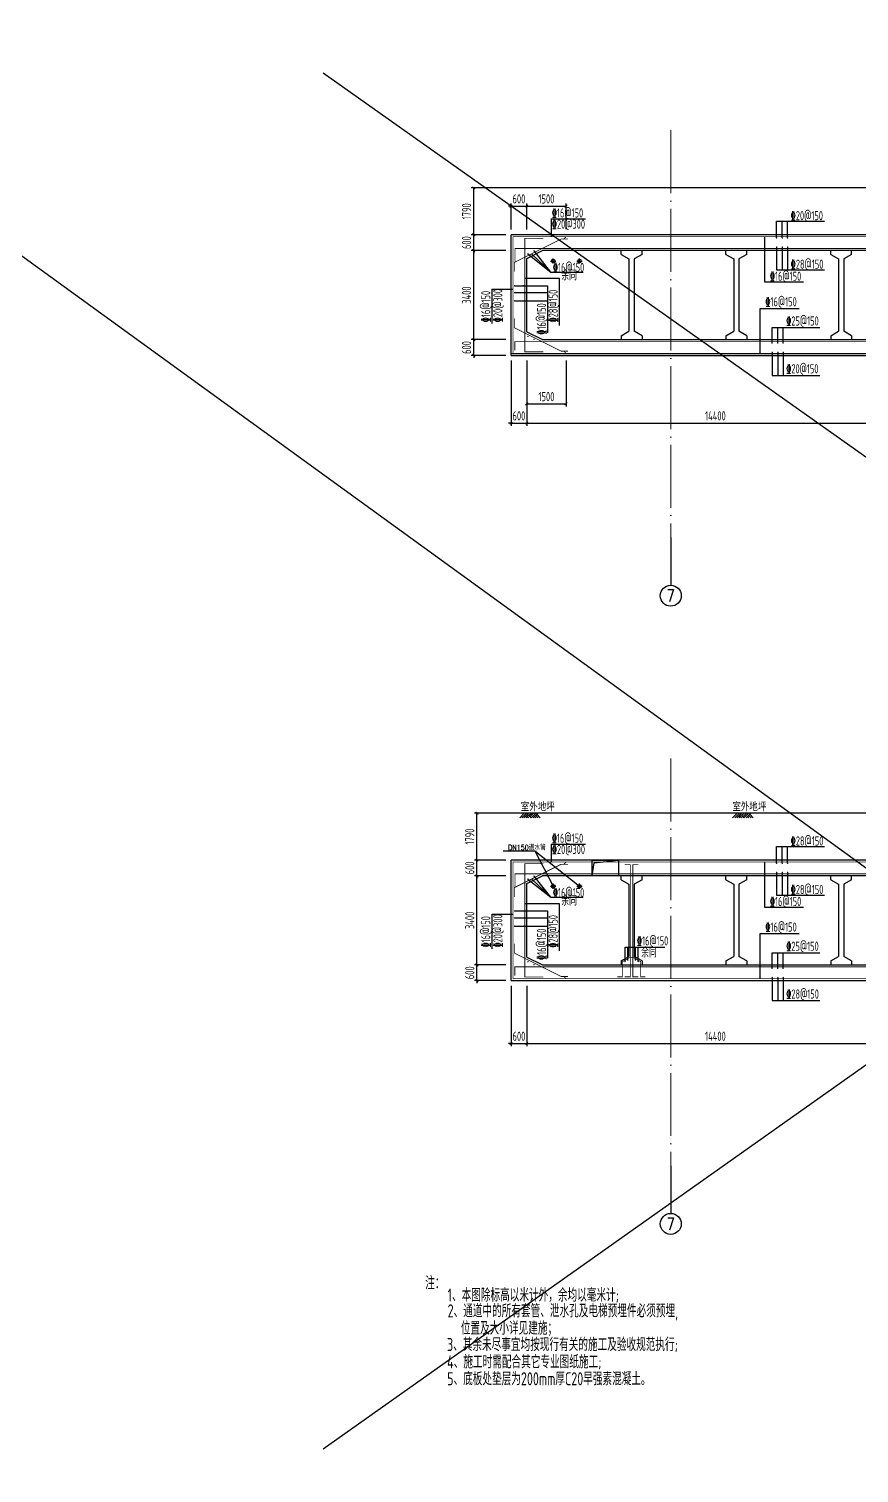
# Model space of a CAD drawing. Header units: millimetres. Extents: x -897614 to 191467, y -439928 to 101803.
# Drawn here: x -779873 to -748183, y -121905 to -66810 of the extents above; entities that cross this region are included whole.
import ezdxf
from ezdxf.enums import TextEntityAlignment as Align

# ---------------------------------------------------------------- set-up
doc = ezdxf.new("R2010")
doc.units = ezdxf.units.MM
doc.header["$LTSCALE"] = 1000
doc.linetypes.add('ACAD_ISO04W100', pattern=[30, 24, -3, 0, -3])
doc.linetypes.add('CENTER', pattern=[1.625, 1.25, -0.125, 0.125, -0.125])
for name, color, linetype in [('AXIS', 3, 'Continuous'), ('DIM_ELEV', 3, 'Continuous'), ('DIM_LEAD', 3, 'Continuous'), ('gps', 233, 'Continuous'), ('HC_ZP', 4, 'Continuous'), ('JG_TEXT', 7, 'Continuous'), ('KD', 7, 'Continuous'), ('REIN', 1, 'Continuous'), ('TEXT(水平)', 7, 'Continuous'), ('备注', 1, 'Continuous')]:
    doc.layers.add(name, color=color, linetype=linetype)
for name, color, linetype, lineweight in [('AXIS_TEXT', 7, 'Continuous', 18), ('DOTE', 8, 'ACAD_ISO04W100', 9), ('WALL', 6, 'Continuous', 30)]:
    doc.layers.add(name, color=color, linetype=linetype, lineweight=lineweight)
doc.layers.add('DY', color=1, linetype='Continuous', plot=False)
doc.styles.add('_TCH_AXIS', font='COMPLEX', dxfattribs={"bigfont": 'GBCBIG'})
doc.styles.add('COMPLEX', font='COMPLEX')
doc.styles.add('GPS', font='txt1.shx', dxfattribs={"width": 0.8, "bigfont": 'hztxt.shx'})
doc.styles.add('TSSD', font='tssdeng.shx', dxfattribs={"width": 0.7, "bigfont": 'tssdchn.shx'})
doc.styles.add('TSSD_Rein', font='tssdeng.shx', dxfattribs={"width": 0.75, "bigfont": 'hztxt.shx'})
doc.dimstyles.new('TSD', dxfattribs={"dimtxt": 350, "dimasz": 100, "dimexe": 100, "dimexo": 200, "dimgap": 100, "dimtad": 1, "dimdec": 0, "dimzin": 0, "dimdsep": 46, "dimtxsty": 'TSSD', "dimblk": 'ARCHTICK', "dimcen": 0.09, "dimclrt": 7, "dimazin": 2, "dimtfac": 1, "dimtdec": 0, "dimtix": 1, "dimtmove": 2, "dimatfit": 3, "dimfxl": 0, "dimtolj": 1, "dimtzin": 0, "dimarcsym": 0})

# ---------------------------------------------------------------- blocks, each defined once
blk = doc.blocks.new('_axiso')
blk.add_circle((0, 0), 0.5)
at = {"layer": 'AXIS_TEXT', "style": 'COMPLEX', "width": 1.041667}
blk.add_attdef('A', text='', height=0.56, dxfattribs=at).set_placement((-0.25, -0.28), (0.25, -0.28), align=Align.FIT)
blk = doc.blocks.new('_ArchTick')
at = {"color": 0, "linetype": 'ByBlock', "const_width": 0.4}
blk.add_lwpolyline([(-0.5, -0.5), (0.5, 0.5)], dxfattribs=at)
blk = doc.blocks.new('*D743')
at = {"layer": 'Defpoints', "color": 0, "transparency": 16777216}
for p in [(-762770, -102518), (-761468, -102518, 0), (-761468, -103118, 0)]:
    blk.add_point(p, dxfattribs=at)
at = {"layer": 'DIM_LEAD', "color": 0, "lineweight": -2, "transparency": 16777216}
for p, q in [((-762770, -102518), (-762770, -102418)), ((-761668, -102518), (-762870, -102518)), ((-762770, -103118), (-762770, -102518)), ((-761668, -103118), (-762870, -103118)), ((-762770, -103118), (-762770, -103218))]:
    blk.add_line(p, q, dxfattribs=at)
at = {"layer": 'DIM_LEAD', "color": 0, "lineweight": -2, "transparency": 16777216, "xscale": 100, "yscale": 100, "zscale": 100}
for p, rotation in [((-762770, -102518), 270), ((-762770, -103118), 90)]:
    blk.add_blockref('_ArchTick', p, dxfattribs=dict(at, rotation=rotation))
at = {"layer": 'DIM_LEAD', "color": 7, "transparency": 16777216, "insert": (-763045, -102818), "char_height": 350, "attachment_point": 5, "rotation": 90, "style": 'TSSD'}
blk.add_mtext('\\A1;600', dxfattribs=at)
blk = doc.blocks.new('*D744')
at = {"layer": 'Defpoints', "color": 0, "transparency": 16777216}
for p in [(-762770, -99118), (-761468, -99118, 0), (-761468, -102518, 0)]:
    blk.add_point(p, dxfattribs=at)
at = {"layer": 'DIM_LEAD', "color": 0, "lineweight": -2, "transparency": 16777216}
for p, q in [((-761668, -99118), (-762870, -99118)), ((-762770, -102518), (-762770, -99118)), ((-761668, -102518), (-762870, -102518))]:
    blk.add_line(p, q, dxfattribs=at)
at = {"layer": 'DIM_LEAD', "color": 0, "lineweight": -2, "transparency": 16777216, "xscale": 100, "yscale": 100, "zscale": 100}
for p, rotation in [((-762770, -99118), 90), ((-762770, -102518), 270)]:
    blk.add_blockref('_ArchTick', p, dxfattribs=dict(at, rotation=rotation))
at = {"layer": 'DIM_LEAD', "color": 7, "transparency": 16777216, "insert": (-763045, -100818), "char_height": 350, "attachment_point": 5, "rotation": 90, "style": 'TSSD'}
blk.add_mtext('\\A1;3400', dxfattribs=at)
blk = doc.blocks.new('*D745')
at = {"layer": 'Defpoints', "color": 0, "transparency": 16777216}
for p in [(-762770, -98518), (-761468, -98518, 0), (-761468, -99118, 0)]:
    blk.add_point(p, dxfattribs=at)
at = {"layer": 'DIM_LEAD', "color": 0, "lineweight": -2, "transparency": 16777216}
for p, q in [((-761668, -98518), (-762870, -98518)), ((-762770, -98518), (-762770, -98418)), ((-762770, -99118), (-762770, -98518)), ((-761668, -99118), (-762870, -99118)), ((-762770, -99118), (-762770, -99218))]:
    blk.add_line(p, q, dxfattribs=at)
at = {"layer": 'DIM_LEAD', "color": 0, "lineweight": -2, "transparency": 16777216, "xscale": 100, "yscale": 100, "zscale": 100}
for p, rotation in [((-762770, -98518), 270), ((-762770, -99118), 90)]:
    blk.add_blockref('_ArchTick', p, dxfattribs=dict(at, rotation=rotation))
at = {"layer": 'DIM_LEAD', "color": 7, "transparency": 16777216, "insert": (-763045, -98818), "char_height": 350, "attachment_point": 5, "rotation": 90, "style": 'TSSD'}
blk.add_mtext('\\A1;600', dxfattribs=at)
blk = doc.blocks.new('*D746')
at = {"layer": 'Defpoints', "color": 0, "transparency": 16777216}
for p in [(-761468, -103118, 0), (-760868, -103118, 0), (-760868, -105515)]:
    blk.add_point(p, dxfattribs=at)
at = {"layer": 'DIM_LEAD', "color": 0, "lineweight": -2, "transparency": 16777216}
for p, q in [((-761468, -103318), (-761468, -105615)), ((-760868, -103318), (-760868, -105615)), ((-761468, -105515), (-761568, -105515)), ((-761468, -105515), (-760868, -105515)), ((-760868, -105515), (-760768, -105515))]:
    blk.add_line(p, q, dxfattribs=at)
at = {"layer": 'DIM_LEAD', "color": 0, "lineweight": -2, "transparency": 16777216, "xscale": 100, "yscale": 100, "zscale": 100}
blk.add_blockref('_ArchTick', (-761468, -105515), dxfattribs=at)
at = {"layer": 'DIM_LEAD', "color": 0, "lineweight": -2, "transparency": 16777216, "xscale": 100, "yscale": 100, "zscale": 100, "rotation": 180}
blk.add_blockref('_ArchTick', (-760868, -105515), dxfattribs=at)
at = {"layer": 'DIM_LEAD', "color": 7, "transparency": 16777216, "insert": (-761168, -105240), "char_height": 350, "attachment_point": 5, "style": 'TSSD'}
blk.add_mtext('\\A1;600', dxfattribs=at)
blk = doc.blocks.new('*D747')
at = {"layer": 'Defpoints', "color": 0, "transparency": 16777216}
for p in [(-760868, -103118, 0), (-746468, -104118, 0), (-746468, -105515)]:
    blk.add_point(p, dxfattribs=at)
at = {"layer": 'DIM_LEAD', "color": 0, "lineweight": -2, "transparency": 16777216}
for p, q in [((-760868, -103318), (-760868, -105615)), ((-746468, -104318), (-746468, -105615)), ((-760868, -105515), (-746468, -105515))]:
    blk.add_line(p, q, dxfattribs=at)
at = {"layer": 'DIM_LEAD', "color": 0, "lineweight": -2, "transparency": 16777216, "xscale": 100, "yscale": 100, "zscale": 100, "rotation": 180}
blk.add_blockref('_ArchTick', (-760868, -105515), dxfattribs=at)
at = {"layer": 'DIM_LEAD', "color": 0, "lineweight": -2, "transparency": 16777216, "xscale": 100, "yscale": 100, "zscale": 100}
blk.add_blockref('_ArchTick', (-746468, -105515), dxfattribs=at)
at = {"layer": 'DIM_LEAD', "color": 7, "transparency": 16777216, "insert": (-753668, -105240), "char_height": 350, "attachment_point": 5, "style": 'TSSD'}
blk.add_mtext('\\A1;14400', dxfattribs=at)
blk = doc.blocks.new('*D771')
at = {"layer": 'Defpoints', "color": 0, "transparency": 16777216}
for p in [(-762770, -96728), (-761468, -96728, 0), (-761468, -98518, 0)]:
    blk.add_point(p, dxfattribs=at)
at = {"layer": 'DIM_LEAD', "color": 0, "lineweight": -2, "transparency": 16777216}
for p, q in [((-761668, -96728), (-762870, -96728)), ((-762770, -98518), (-762770, -96728)), ((-761668, -98518), (-762870, -98518))]:
    blk.add_line(p, q, dxfattribs=at)
at = {"layer": 'DIM_LEAD', "color": 0, "lineweight": -2, "transparency": 16777216, "xscale": 100, "yscale": 100, "zscale": 100}
for p, rotation in [((-762770, -96728), 90), ((-762770, -98518), 270)]:
    blk.add_blockref('_ArchTick', p, dxfattribs=dict(at, rotation=rotation))
at = {"layer": 'DIM_LEAD', "color": 7, "transparency": 16777216, "insert": (-763045, -97623), "char_height": 350, "attachment_point": 5, "rotation": 90, "style": 'TSSD'}
blk.add_mtext('\\A1;1790', dxfattribs=at)
blk = doc.blocks.new('*D772')
at = {"layer": 'Defpoints', "color": 0, "transparency": 16777216}
for p in [(-762892, -78665), (-761468, -78665, 0), (-761468, -79265, 0)]:
    blk.add_point(p, dxfattribs=at)
at = {"layer": 'DIM_LEAD', "color": 0, "lineweight": -2, "transparency": 16777216}
for p, q in [((-761668, -78665), (-762992, -78665)), ((-762892, -78665), (-762892, -78565)), ((-762892, -79265), (-762892, -78665)), ((-761668, -79265), (-762992, -79265)), ((-762892, -79265), (-762892, -79365))]:
    blk.add_line(p, q, dxfattribs=at)
at = {"layer": 'DIM_LEAD', "color": 0, "lineweight": -2, "transparency": 16777216, "xscale": 100, "yscale": 100, "zscale": 100}
for p, rotation in [((-762892, -78665), 270), ((-762892, -79265), 90)]:
    blk.add_blockref('_ArchTick', p, dxfattribs=dict(at, rotation=rotation))
at = {"layer": 'DIM_LEAD', "color": 7, "transparency": 16777216, "insert": (-763167, -78965), "char_height": 350, "attachment_point": 5, "rotation": 90, "style": 'TSSD'}
blk.add_mtext('\\A1;600', dxfattribs=at)
blk = doc.blocks.new('*D773')
at = {"layer": 'Defpoints', "color": 0, "transparency": 16777216}
for p in [(-762892, -75265), (-761468, -75265, 0), (-761468, -78665, 0)]:
    blk.add_point(p, dxfattribs=at)
at = {"layer": 'DIM_LEAD', "color": 0, "lineweight": -2, "transparency": 16777216}
for p, q in [((-761668, -75265), (-762992, -75265)), ((-762892, -78665), (-762892, -75265)), ((-761668, -78665), (-762992, -78665))]:
    blk.add_line(p, q, dxfattribs=at)
at = {"layer": 'DIM_LEAD', "color": 0, "lineweight": -2, "transparency": 16777216, "xscale": 100, "yscale": 100, "zscale": 100}
for p, rotation in [((-762892, -75265), 90), ((-762892, -78665), 270)]:
    blk.add_blockref('_ArchTick', p, dxfattribs=dict(at, rotation=rotation))
at = {"layer": 'DIM_LEAD', "color": 7, "transparency": 16777216, "insert": (-763167, -76965), "char_height": 350, "attachment_point": 5, "rotation": 90, "style": 'TSSD'}
blk.add_mtext('\\A1;3400', dxfattribs=at)
blk = doc.blocks.new('*D774')
at = {"layer": 'Defpoints', "color": 0, "transparency": 16777216}
for p in [(-762892, -74665), (-761468, -74665, 0), (-761468, -75265, 0)]:
    blk.add_point(p, dxfattribs=at)
at = {"layer": 'DIM_LEAD', "color": 0, "lineweight": -2, "transparency": 16777216}
for p, q in [((-761668, -74665), (-762992, -74665)), ((-762892, -74665), (-762892, -74565)), ((-762892, -75265), (-762892, -74665)), ((-761668, -75265), (-762992, -75265)), ((-762892, -75265), (-762892, -75365))]:
    blk.add_line(p, q, dxfattribs=at)
at = {"layer": 'DIM_LEAD', "color": 0, "lineweight": -2, "transparency": 16777216, "xscale": 100, "yscale": 100, "zscale": 100}
for p, rotation in [((-762892, -74665), 270), ((-762892, -75265), 90)]:
    blk.add_blockref('_ArchTick', p, dxfattribs=dict(at, rotation=rotation))
at = {"layer": 'DIM_LEAD', "color": 7, "transparency": 16777216, "insert": (-763167, -74965), "char_height": 350, "attachment_point": 5, "rotation": 90, "style": 'TSSD'}
blk.add_mtext('\\A1;600', dxfattribs=at)
blk = doc.blocks.new('*D775')
at = {"layer": 'Defpoints', "color": 0, "transparency": 16777216}
for p in [(-761468, -79265, 0), (-760868, -79265, 0), (-760868, -81848)]:
    blk.add_point(p, dxfattribs=at)
at = {"layer": 'DIM_LEAD', "color": 0, "lineweight": -2, "transparency": 16777216}
for p, q in [((-761468, -79465), (-761468, -81948)), ((-760868, -79465), (-760868, -81948)), ((-761468, -81848), (-761568, -81848)), ((-761468, -81848), (-760868, -81848)), ((-760868, -81848), (-760768, -81848))]:
    blk.add_line(p, q, dxfattribs=at)
at = {"layer": 'DIM_LEAD', "color": 0, "lineweight": -2, "transparency": 16777216, "xscale": 100, "yscale": 100, "zscale": 100}
blk.add_blockref('_ArchTick', (-761468, -81848), dxfattribs=at)
at = {"layer": 'DIM_LEAD', "color": 0, "lineweight": -2, "transparency": 16777216, "xscale": 100, "yscale": 100, "zscale": 100, "rotation": 180}
blk.add_blockref('_ArchTick', (-760868, -81848), dxfattribs=at)
at = {"layer": 'DIM_LEAD', "color": 7, "transparency": 16777216, "insert": (-761168, -81573), "char_height": 350, "attachment_point": 5, "style": 'TSSD'}
blk.add_mtext('\\A1;600', dxfattribs=at)
blk = doc.blocks.new('*D776')
at = {"layer": 'Defpoints', "color": 0, "transparency": 16777216}
for p in [(-760868, -79265, 0), (-746468, -80265, 0), (-746468, -81848)]:
    blk.add_point(p, dxfattribs=at)
at = {"layer": 'DIM_LEAD', "color": 0, "lineweight": -2, "transparency": 16777216}
for p, q in [((-760868, -79465), (-760868, -81948)), ((-746468, -80465), (-746468, -81948)), ((-760868, -81848), (-746468, -81848))]:
    blk.add_line(p, q, dxfattribs=at)
at = {"layer": 'DIM_LEAD', "color": 0, "lineweight": -2, "transparency": 16777216, "xscale": 100, "yscale": 100, "zscale": 100, "rotation": 180}
blk.add_blockref('_ArchTick', (-760868, -81848), dxfattribs=at)
at = {"layer": 'DIM_LEAD', "color": 0, "lineweight": -2, "transparency": 16777216, "xscale": 100, "yscale": 100, "zscale": 100}
blk.add_blockref('_ArchTick', (-746468, -81848), dxfattribs=at)
at = {"layer": 'DIM_LEAD', "color": 7, "transparency": 16777216, "insert": (-753668, -81573), "char_height": 350, "attachment_point": 5, "style": 'TSSD'}
blk.add_mtext('\\A1;14400', dxfattribs=at)
blk = doc.blocks.new('*D778')
at = {"layer": 'Defpoints', "color": 0, "transparency": 16777216}
for p in [(-762892, -72875), (-761468, -72875, 0), (-761468, -74665, 0)]:
    blk.add_point(p, dxfattribs=at)
at = {"layer": 'DIM_LEAD', "color": 0, "lineweight": -2, "transparency": 16777216}
for p, q in [((-761668, -72875), (-762992, -72875)), ((-762892, -74665), (-762892, -72875)), ((-761668, -74665), (-762992, -74665))]:
    blk.add_line(p, q, dxfattribs=at)
at = {"layer": 'DIM_LEAD', "color": 0, "lineweight": -2, "transparency": 16777216, "xscale": 100, "yscale": 100, "zscale": 100}
for p, rotation in [((-762892, -72875), 90), ((-762892, -74665), 270)]:
    blk.add_blockref('_ArchTick', p, dxfattribs=dict(at, rotation=rotation))
at = {"layer": 'DIM_LEAD', "color": 7, "transparency": 16777216, "insert": (-763167, -73770), "char_height": 350, "attachment_point": 5, "rotation": 90, "style": 'TSSD'}
blk.add_mtext('\\A1;1790', dxfattribs=at)
blk = doc.blocks.new('*D811')
at = {"layer": 'Defpoints', "color": 0, "transparency": 16777216}
for p in [(-760868, -79265, 0), (-759368, -79265, 0), (-759368, -81114)]:
    blk.add_point(p, dxfattribs=at)
at = {"layer": 'DIM_ELEV', "color": 0, "lineweight": -2, "transparency": 16777216}
for p, q in [((-760868, -79465), (-760868, -81214)), ((-759368, -79465), (-759368, -81214)), ((-760868, -81114), (-759368, -81114))]:
    blk.add_line(p, q, dxfattribs=at)
at = {"layer": 'DIM_ELEV', "color": 0, "lineweight": -2, "transparency": 16777216, "xscale": 100, "yscale": 100, "zscale": 100, "rotation": 180}
blk.add_blockref('_ArchTick', (-760868, -81114), dxfattribs=at)
at = {"layer": 'DIM_ELEV', "color": 0, "lineweight": -2, "transparency": 16777216, "xscale": 100, "yscale": 100, "zscale": 100}
blk.add_blockref('_ArchTick', (-759368, -81114), dxfattribs=at)
at = {"layer": 'DIM_ELEV', "color": 7, "transparency": 16777216, "insert": (-760118, -80839), "char_height": 350, "attachment_point": 5, "style": 'TSSD'}
blk.add_mtext('\\A1;1500', dxfattribs=at)
blk = doc.blocks.new('*D812')
at = {"layer": 'Defpoints', "color": 0, "transparency": 16777216}
for p in [(-760868, -73572), (-761468, -74665, 0), (-760868, -74665, 0)]:
    blk.add_point(p, dxfattribs=at)
at = {"layer": 'DIM_ELEV', "color": 0, "lineweight": -2, "transparency": 16777216}
for p, q in [((-761468, -73572), (-761568, -73572)), ((-761468, -74465), (-761468, -73472)), ((-761468, -73572), (-760868, -73572)), ((-760868, -74465), (-760868, -73472)), ((-760868, -73572), (-760768, -73572))]:
    blk.add_line(p, q, dxfattribs=at)
at = {"layer": 'DIM_ELEV', "color": 0, "lineweight": -2, "transparency": 16777216, "xscale": 100, "yscale": 100, "zscale": 100}
blk.add_blockref('_ArchTick', (-761468, -73572), dxfattribs=at)
at = {"layer": 'DIM_ELEV', "color": 0, "lineweight": -2, "transparency": 16777216, "xscale": 100, "yscale": 100, "zscale": 100, "rotation": 180}
blk.add_blockref('_ArchTick', (-760868, -73572), dxfattribs=at)
at = {"layer": 'DIM_ELEV', "color": 7, "transparency": 16777216, "insert": (-761168, -73297), "char_height": 350, "attachment_point": 5, "style": 'TSSD'}
blk.add_mtext('\\A1;600', dxfattribs=at)
blk = doc.blocks.new('*D813')
at = {"layer": 'Defpoints', "color": 0, "transparency": 16777216}
for p in [(-759368, -73572), (-760868, -74665, 0), (-759368, -74653, 0)]:
    blk.add_point(p, dxfattribs=at)
at = {"layer": 'DIM_LEAD', "color": 0, "lineweight": -2, "transparency": 16777216}
for p, q in [((-760868, -74465), (-760868, -73472)), ((-760868, -73572), (-759368, -73572)), ((-759368, -74453), (-759368, -73472))]:
    blk.add_line(p, q, dxfattribs=at)
at = {"layer": 'DIM_LEAD', "color": 0, "lineweight": -2, "transparency": 16777216, "xscale": 100, "yscale": 100, "zscale": 100, "rotation": 180}
blk.add_blockref('_ArchTick', (-760868, -73572), dxfattribs=at)
at = {"layer": 'DIM_LEAD', "color": 0, "lineweight": -2, "transparency": 16777216, "xscale": 100, "yscale": 100, "zscale": 100}
blk.add_blockref('_ArchTick', (-759368, -73572), dxfattribs=at)
at = {"layer": 'DIM_LEAD', "color": 7, "transparency": 16777216, "insert": (-760118, -73297), "char_height": 350, "attachment_point": 5, "style": 'TSSD'}
blk.add_mtext('\\A1;1500', dxfattribs=at)

msp = doc.modelspace()

# ---------------------------------------------------------------- linework, layer by layer
at = {"layer": 'AXIS'}
for p, q in [((-755373.22776, -86213.90406, 0), (-755373.22776, -88033.75402, 0)), ((-755373.22776, -110178.37096, 0), (-755373.22776, -111998.22092, 0))]:
    msp.add_line(p, q, dxfattribs=at)
at = {"layer": 'DOTE', "ltscale": 0.1}
for p, q in [((-755373.22776, -70679.39559, 0), (-755373.22776, -86421.63076, 0)), ((-755373.22776, -94643.86249, 0), (-755373.22776, -110386.09766, 0))]:
    msp.add_line(p, q, dxfattribs=at)
at = {"layer": 'DY'}
msp.add_line((-665796.93925, -158342.98831), (-897614.31872, 9634.60665), dxfattribs=at)
at = {"layer": 'gps', "color": 3, "linetype": 'CENTER', "ltscale": 0.5}
for p, q in [((-759958.17676, -75665.44559, 0), (-759758.17676, -75665.44559, 0)), ((-759858.17676, -75765.44559, 0), (-759858.17676, -75565.44559, 0)), ((-758958.17676, -75665.44559, 0), (-758758.17676, -75665.44559, 0)), ((-758858.17676, -75765.44559, 0), (-758858.17676, -75565.44559, 0)), ((-759958.17676, -99518.57458, 0), (-759758.17676, -99518.57458, 0)), ((-759858.17676, -99618.57458, 0), (-759858.17676, -99418.57458, 0)), ((-758958.17676, -99518.57458, 0), (-758758.17676, -99518.57458, 0)), ((-758858.17676, -99618.57458, 0), (-758858.17676, -99418.57458, 0))]:
    msp.add_line(p, q, dxfattribs=at)
at = {"layer": 'gps'}
for p, q in [((-761138.92673, -96904.04911, 0), (-760962.95793, -96728.0803, 0)), ((-761056.61974, -96904.04911, 0), (-760880.65094, -96728.0803, 0)), ((-760974.31276, -96904.04911, 0), (-760798.34395, -96728.0803, 0)), ((-760869.29611, -96904.04911, 0), (-760921.80443, -96851.54078, 0)), ((-760786.98912, -96904.04911, 0), (-760880.65094, -96810.38729, 0)), ((-760704.68213, -96904.04911, 0), (-760839.49744, -96769.23379, 0)), ((-760786.98912, -96821.74212, 0), (-760693.32731, -96728.0803, 0)), ((-760745.83563, -96862.89561, 0), (-760611.02032, -96728.0803, 0)), ((-760704.68213, -96904.04911, 0), (-760528.71333, -96728.0803, 0)), ((-760622.37514, -96904.04911, 0), (-760446.40634, -96728.0803, 0)), ((-760517.3585, -96904.04911, 0), (-760569.86682, -96851.54078, 0)), ((-760435.05151, -96904.04911, 0), (-760528.71333, -96810.38729, 0)), ((-760352.74452, -96904.04911, 0), (-760487.55983, -96769.23379, 0)), ((-753011.72638, -96904.04911, 0), (-752835.75758, -96728.0803, 0)), ((-752929.41939, -96904.04911, 0), (-752753.45059, -96728.0803, 0)), ((-752847.1124, -96904.04911, 0), (-752671.1436, -96728.0803, 0)), ((-752742.09576, -96904.04911, 0), (-752794.60408, -96851.54078, 0)), ((-752659.78877, -96904.04911, 0), (-752753.45059, -96810.38729, 0)), ((-752577.48178, -96904.04911, 0), (-752712.29709, -96769.23379, 0)), ((-752659.78877, -96821.74212, 0), (-752566.12696, -96728.0803, 0)), ((-752618.63528, -96862.89561, 0), (-752483.81997, -96728.0803, 0)), ((-752577.48178, -96904.04911, 0), (-752401.51298, -96728.0803, 0)), ((-752495.17479, -96904.04911, 0), (-752319.20599, -96728.0803, 0)), ((-752390.15815, -96904.04911, 0), (-752442.66647, -96851.54078, 0)), ((-752307.85116, -96904.04911, 0), (-752401.51298, -96810.38729, 0)), ((-752225.54417, -96904.04911, 0), (-752360.35948, -96769.23379, 0))]:
    msp.add_line(p, q, dxfattribs=at)
at = {"layer": 'gps', "color": 7}
for p, q in [((-761768.54959, -98165.93414, 0), (-760561.5072, -98165.93414, 0)), ((-760561.5072, -98165.93414, 0), (-758858.17676, -99518.57458, 0)), ((-760561.5072, -98165.93414, 0), (-759858.17676, -99518.57458, 0))]:
    msp.add_line(p, q, dxfattribs=at)
at = {"layer": 'gps'}
for centre in [(-759858.17676, -75665.44559, 0), (-758858.17676, -75665.44559, 0), (-759858.17676, -99518.57458, 0), (-758858.17676, -99518.57458, 0)]:
    msp.add_circle(centre, 67.36439, dxfattribs=at)
at = {"layer": 'HC_ZP', "color": 7}
for p, q in [((-706086.94614, -72874.95131, 0), (-762171.96032, -72874.95131, 0)), ((-741127.14106, -96728.0803, 0), (-762171.96032, -96728.0803, 0))]:
    msp.add_line(p, q, dxfattribs=at)
at = {"layer": 'JG_TEXT'}
for p, q in [((-759937.58831, -74060.76633), (-758621.79403, -74060.76633)), ((-759937.58831, -74060.76633), (-759937.58831, -74740.23949)), ((-751331.15437, -74147.9267, 0), (-749507.59741, -74147.9267, 0)), ((-751331.15437, -74785.92401, 0), (-751331.15437, -74147.9267, 0)), ((-751116.50607, -74785.92401, 0), (-751116.50607, -74147.9267, 0)), ((-750912.77202, -74785.92401, 0), (-750912.77202, -74147.9267, 0)), ((-751790.42607, -74740.23949, 0), (-751790.42607, -76457.15318, 0)), ((-760824.70236, -75388.0693), (-759955.10349, -76085.14135)), ((-759955.10349, -76085.14135), (-760683.32758, -75386.50937)), ((-759955.10349, -76085.14135), (-760590.72096, -75277.70957)), ((-751331.15437, -75133.9217, 0), (-751331.15437, -75997.88149, 0)), ((-751116.50607, -75133.9217, 0), (-751116.50607, -75997.88149, 0)), ((-750912.77202, -75133.9217, 0), (-750912.77202, -75997.88149, 0)), ((-751331.15437, -75997.88149, 0), (-749507.59741, -75997.88149, 0)), ((-760943.40712, -76321.40234), (-759633.60616, -76321.40234)), ((-759955.10349, -76085.14135), (-758716.11473, -76085.14135)), ((-759633.60616, -76321.40234), (-759633.60616, -78122.55699)), ((-751790.42607, -76457.15318, 0), (-750303.88051, -76457.15318, 0)), ((-762203.88112, -76733.42873), (-762203.88112, -78049.223)), ((-762203.88112, -76733.42873), (-761392.81894, -76733.42873)), ((-761334.38169, -76606.78525), (-760074.10801, -76606.78525)), ((-761334.38169, -76868.9848), (-760074.10801, -76868.9848)), ((-760074.10801, -76606.78525), (-760074.10801, -78407.9399)), ((-761334.38169, -77181.87011), (-760074.10801, -77181.87011)), ((-751962.18628, -77472.74944, 0), (-750475.64072, -77472.74944, 0)), ((-751962.18628, -79189.61706, 0), (-751962.18628, -77472.74944, 0)), ((-751502.91458, -78204.39497, 0), (-749679.35761, -78204.39497, 0)), ((-751502.91458, -78795.98092, 0), (-751502.91458, -78204.39497, 0)), ((-751288.26627, -78795.98092, 0), (-751288.26627, -78204.39497, 0)), ((-751084.53223, -78795.98092, 0), (-751084.53223, -78204.39497, 0)), ((-751502.91458, -79143.97861, 0), (-751502.91458, -80028.52654, 0)), ((-751288.26627, -79143.97861, 0), (-751288.26627, -80028.52654, 0)), ((-751084.53223, -79143.97861, 0), (-751084.53223, -80028.52654, 0)), ((-751502.91458, -80028.52654, 0), (-749679.35761, -80028.52654, 0)), ((-759937.58831, -97913.89532), (-758621.79403, -97913.89532)), ((-759937.58831, -97913.89532), (-759937.58831, -98593.36848)), ((-751331.15437, -98001.05569, 0), (-749507.59741, -98001.05569, 0)), ((-751331.15437, -98639.05301, 0), (-751331.15437, -98001.05569, 0)), ((-751116.50607, -98639.05301, 0), (-751116.50607, -98001.05569, 0)), ((-750912.77202, -98639.05301, 0), (-750912.77202, -98001.05569, 0)), ((-751790.42607, -98593.36848, 0), (-751790.42607, -100310.28217, 0)), ((-759955.10349, -99938.27034), (-760590.72096, -99130.83857)), ((-751331.15437, -98987.05069, 0), (-751331.15437, -99851.01048, 0)), ((-751116.50607, -98987.05069, 0), (-751116.50607, -99851.01048, 0)), ((-750912.77202, -98987.05069, 0), (-750912.77202, -99851.01048, 0)), ((-760824.70236, -99241.19829), (-759955.10349, -99938.27034)), ((-759955.10349, -99938.27034), (-760683.32758, -99239.63836)), ((-760943.40712, -100174.53133), (-759633.60616, -100174.53133)), ((-759955.10349, -99938.27034), (-758716.11473, -99938.27034)), ((-759633.60616, -100174.53133), (-759633.60616, -101975.68598)), ((-751331.15437, -99851.01048, 0), (-749507.59741, -99851.01048, 0)), ((-762203.88112, -100586.55772), (-762203.88112, -101902.35199)), ((-762203.88112, -100586.55772), (-761392.81894, -100586.55772)), ((-761334.38169, -100459.91424), (-760074.10801, -100459.91424)), ((-761334.38169, -100722.11379), (-760074.10801, -100722.11379)), ((-760074.10801, -100459.91424), (-760074.10801, -102261.06889)), ((-751790.42607, -100310.28217, 0), (-750303.88051, -100310.28217, 0)), ((-761334.38169, -101034.9991), (-760074.10801, -101034.9991)), ((-751962.18628, -101325.87843, 0), (-750475.64072, -101325.87843, 0)), ((-751962.18628, -103042.74606, 0), (-751962.18628, -101325.87843, 0)), ((-757114.90756, -102391.39528), (-757114.90756, -101846.2502)), ((-757114.90756, -101846.2502), (-755599.10029, -101846.2502)), ((-757009.13321, -102332.87236), (-757009.13321, -101846.2502)), ((-756721.57484, -102332.87236), (-756721.57484, -101846.2502)), ((-756615.80049, -102391.39528), (-756615.80049, -101846.2502)), ((-751502.91458, -102057.52397, 0), (-749679.35761, -102057.52397, 0)), ((-751502.91458, -102649.10991, 0), (-751502.91458, -102057.52397, 0)), ((-751288.26627, -102649.10991, 0), (-751288.26627, -102057.52397, 0)), ((-751084.53223, -102649.10991, 0), (-751084.53223, -102057.52397, 0)), ((-751502.91458, -102997.1076, 0), (-751502.91458, -103881.65553, 0)), ((-751288.26627, -102997.1076, 0), (-751288.26627, -103881.65553, 0)), ((-751084.53223, -102997.1076, 0), (-751084.53223, -103881.65553, 0)), ((-751502.91458, -103881.65553, 0), (-749679.35761, -103881.65553, 0))]:
    msp.add_line(p, q, dxfattribs=at)
at = {"layer": 'KD', "elevation": 0}
msp.add_lwpolyline([(-758368.10712, -98518.0803), (-757368.10712, -98518.0803), (-757368.10712, -99118.0803), (-758368.10712, -99118.0803)], close=True, dxfattribs=at)
msp.add_lwpolyline([(-758368.10712, -99118.0803), (-758298.68145, -98621.59634), (-757368.10712, -98518.0803)], dxfattribs=at)
at = {"layer": 'REIN', "const_width": 30, "elevation": 0}
for points in [[(-746044.5587, -78927.30722), (-746044.5587, -79189.66313), (-761392.81894, -79189.66313), (-761392.81894, -74740.23949), (-743343.40657, -74740.23949), (-743343.40657, -85028.81457), (-742902.46186, -85028.81457)], [(-759463.81172, -79093.95853), (-759368.06105, -79189.7092), (-761392.81894, -79189.66313), (-761392.81894, -74740.23949), (-759368.10712, -74740.23949), (-759463.85779, -74835.99016)], [(-761339.39593, -76072.30618), (-761339.39593, -75716.42098), (-759554.83222, -74824.13912), (-759290.83546, -74824.13912)], [(-743405.97103, -75761.2969), (-743405.97103, -75189.65131), (-761318.88257, -75189.65131), (-761318.88257, -75696.47802)], [(-761339.39593, -77857.59644), (-761339.39593, -78213.48164), (-759554.83222, -79105.7635), (-759290.83546, -79105.7635)], [(-745546.65019, -80126.30616), (-745943.40712, -80126.30616), (-745943.40712, -78740.25131), (-761324.05208, -78740.25131), (-761324.05208, -79075.67396)], [(-746044.5587, -102780.43621), (-746044.5587, -103042.79213), (-761392.81894, -103042.79213), (-761392.81894, -98593.36848), (-743343.40657, -98593.36848), (-743343.40657, -108881.94356), (-742902.46186, -108881.94356)], [(-759463.81172, -102947.08752), (-759368.06105, -103042.83819), (-761392.81894, -103042.79213), (-761392.81894, -98593.36848), (-759368.10712, -98593.36848), (-759463.85779, -98689.11915)], [(-761339.39593, -99925.43517), (-761339.39593, -99569.54997), (-759554.83222, -98677.26811), (-759290.83546, -98677.26811)], [(-743405.97103, -99614.42589), (-743405.97103, -99042.7803), (-761318.88257, -99042.7803), (-761318.88257, -99549.60701)], [(-757130.76292, -98695.13785), (-756918.10712, -98695.13785), (-756918.10712, -102973.15261), (-757130.76292, -102973.15261)], [(-756607.28214, -98695.13785), (-756818.10712, -98695.13785), (-756818.10712, -102973.15261), (-756607.28214, -102973.15261)], [(-761339.39593, -101710.72543), (-761339.39593, -102066.61063), (-759554.83222, -102958.89249), (-759290.83546, -102958.89249)], [(-756338.85385, -102972.22506), (-756518.10712, -102972.22506), (-756518.10712, -102396.94781), (-756781.50458, -102244.87522), (-756954.70966, -102244.87522), (-757218.10712, -102396.94781), (-757218.10712, -102972.22506), (-757409.38503, -102972.22506)], [(-745546.65019, -103979.43515), (-745943.40712, -103979.43515), (-745943.40712, -102593.3803), (-761324.05208, -102593.3803), (-761324.05208, -102928.80295)]]:
    msp.add_lwpolyline(points, dxfattribs=at)
at = {"layer": 'REIN', "const_width": 30}
for points in [[(-760236.04181, -74801.93647), (-760943.40712, -74801.93647), (-760943.40712, -79127.96615), (-760236.04181, -79127.96615)], [(-760236.04181, -98655.06546), (-760943.40712, -98655.06546), (-760943.40712, -102981.09514), (-760236.04181, -102981.09514)]]:
    msp.add_lwpolyline(points, dxfattribs=at)
at = {"layer": 'REIN', "const_width": 25, "elevation": 0}
for points in [[(-751331.15437, -74798.42401, -1), (-751331.15437, -74773.42401, -1)], [(-751116.50607, -74798.42401, -1), (-751116.50607, -74773.42401, -1)], [(-750912.77202, -74798.42401, -1), (-750912.77202, -74773.42401, -1)], [(-760824.70236, -75400.5693, -1), (-760824.70236, -75375.5693, -1)], [(-760590.72096, -75290.20957, -1), (-760590.72096, -75265.20957, -1)], [(-751331.15437, -75146.4217, -1), (-751331.15437, -75121.4217, -1)], [(-751116.50607, -75146.4217, -1), (-751116.50607, -75121.4217, -1)], [(-750912.77202, -75146.4217, -1), (-750912.77202, -75121.4217, -1)], [(-760824.70236, -78529.33332, 1), (-760824.70236, -78554.33332, 1)], [(-760590.72096, -78639.69305, 1), (-760590.72096, -78664.69305, 1)], [(-751502.91458, -78808.48092, -1), (-751502.91458, -78783.48092, -1)], [(-751288.26627, -78808.48092, -1), (-751288.26627, -78783.48092, -1)], [(-751084.53223, -78808.48092, -1), (-751084.53223, -78783.48092, -1)], [(-751502.91458, -79156.47861, -1), (-751502.91458, -79131.47861, -1)], [(-751288.26627, -79156.47861, -1), (-751288.26627, -79131.47861, -1)], [(-751084.53223, -79156.47861, -1), (-751084.53223, -79131.47861, -1)], [(-751331.15437, -98651.55301, -1), (-751331.15437, -98626.55301, -1)], [(-751116.50607, -98651.55301, -1), (-751116.50607, -98626.55301, -1)], [(-750912.77202, -98651.55301, -1), (-750912.77202, -98626.55301, -1)], [(-760590.72096, -99143.33857, -1), (-760590.72096, -99118.33857, -1)], [(-751331.15437, -98999.55069, -1), (-751331.15437, -98974.55069, -1)], [(-751116.50607, -98999.55069, -1), (-751116.50607, -98974.55069, -1)], [(-750912.77202, -98999.55069, -1), (-750912.77202, -98974.55069, -1)], [(-760824.70236, -99253.69829, -1), (-760824.70236, -99228.69829, -1)], [(-760824.70236, -102382.46231, 1), (-760824.70236, -102407.46231, 1)], [(-760590.72096, -102492.82204, 1), (-760590.72096, -102517.82204, 1)], [(-751502.91458, -102661.60991, -1), (-751502.91458, -102636.60991, -1)], [(-751502.91458, -103009.6076, -1), (-751502.91458, -102984.6076, -1)], [(-751288.26627, -102661.60991, -1), (-751288.26627, -102636.60991, -1)], [(-751288.26627, -103009.6076, -1), (-751288.26627, -102984.6076, -1)], [(-751084.53223, -102661.60991, -1), (-751084.53223, -102636.60991, -1)], [(-751084.53223, -103009.6076, -1), (-751084.53223, -102984.6076, -1)]]:
    msp.add_lwpolyline(points, format="xyb", close=True, dxfattribs=at)
at = {"layer": 'REIN', "const_width": 25}
for points in [[(-761334.38169, -76619.28525, -1), (-761334.38169, -76594.28525, -1)], [(-761004.17126, -76619.28525, -1), (-761004.17126, -76594.28525, -1)], [(-761334.38169, -76881.4848, -1), (-761334.38169, -76856.4848, -1)], [(-761004.17126, -76881.4848, -1), (-761004.17126, -76856.4848, -1)], [(-761334.38169, -77194.37011, -1), (-761334.38169, -77169.37011, -1)], [(-761004.17126, -77194.37011, -1), (-761004.17126, -77169.37011, -1)], [(-761334.38169, -100472.41424, -1), (-761334.38169, -100447.41424, -1)], [(-761334.38169, -100734.61379, -1), (-761334.38169, -100709.61379, -1)], [(-761004.17126, -100472.41424, -1), (-761004.17126, -100447.41424, -1)], [(-761004.17126, -100734.61379, -1), (-761004.17126, -100709.61379, -1)], [(-761334.38169, -101047.4991, -1), (-761334.38169, -101022.4991, -1)], [(-761004.17126, -101047.4991, -1), (-761004.17126, -101022.4991, -1)], [(-757114.90756, -102403.89528, -1), (-757114.90756, -102378.89528, -1)], [(-757009.13321, -102345.37236, -1), (-757009.13321, -102320.37236, -1)], [(-756721.57484, -102345.37236, 1), (-756721.57484, -102320.37236, 1)], [(-756615.80049, -102403.89528, 1), (-756615.80049, -102378.89528, 1)]]:
    msp.add_lwpolyline(points, format="xyb", close=True, dxfattribs=at)
at = {"layer": 'WALL'}
for p, q in [((-761468.10712, -79264.91706, 0), (-761468.10712, -74664.95131, 0)), ((-743268.10657, -74664.95131, 0), (-761468.10712, -74664.95131, 0)), ((-760868.10712, -75564.95131, 0), (-760268.10712, -75264.95131, 0)), ((-744468.10712, -75264.95131, 0), (-760268.10712, -75264.95131, 0)), ((-760868.10712, -78364.95131, 0), (-760868.10712, -75564.95131, 0)), ((-760868.10712, -78364.95131, 0), (-760268.10712, -78664.95131, 0)), ((-760268.10712, -78664.95131, 0), (-745868.10712, -78664.95131, 0)), ((-761468.10712, -79189.61706, 0), (-746468.10712, -79189.61706, 0)), ((-761468.10712, -79264.91706, 0), (-746468.10712, -79264.91706, 0)), ((-761468.10712, -103118.04606, 0), (-761468.10712, -98518.0803, 0)), ((-743268.10657, -98518.0803, 0), (-761468.10712, -98518.0803, 0)), ((-760868.10712, -99418.0803, 0), (-760268.10712, -99118.0803, 0)), ((-744468.10712, -99118.0803, 0), (-760268.10712, -99118.0803, 0)), ((-760868.10712, -102218.0803, 0), (-760868.10712, -99418.0803, 0)), ((-760868.10712, -102218.0803, 0), (-760268.10712, -102518.0803, 0)), ((-760268.10712, -102518.0803, 0), (-745868.10712, -102518.0803, 0)), ((-761468.10712, -103118.04606, 0), (-746468.10712, -103118.04606, 0))]:
    msp.add_line(p, q, dxfattribs=at)
at = {"layer": 'WALL', "color": 6}
for p, q in [((-757268.10712, -75414.95131, 0), (-757268.10712, -75264.95131, 0)), ((-757268.10712, -75414.95131, 0), (-756968.10712, -75588.15639, 0)), ((-756468.10712, -75414.95131, 0), (-756768.10712, -75588.15639, 0)), ((-756468.10712, -75414.95131, 0), (-756468.10712, -75264.95131, 0)), ((-753268.10712, -75414.95131, 0), (-753268.10712, -75264.95131, 0)), ((-753268.10712, -75414.95131, 0), (-752968.10712, -75588.15639, 0)), ((-752468.10712, -75414.95131, 0), (-752768.10712, -75588.15639, 0)), ((-752468.10712, -75414.95131, 0), (-752468.10712, -75264.95131, 0)), ((-749268.10712, -75414.95131, 0), (-749268.10712, -75264.95131, 0)), ((-749268.10712, -75414.95131, 0), (-748968.10712, -75588.15639, 0)), ((-748468.10712, -75414.95131, 0), (-748768.10712, -75588.15639, 0)), ((-748468.10712, -75414.95131, 0), (-748468.10712, -75264.95131, 0)), ((-756968.10712, -75588.15639, 0), (-756968.10712, -78341.74623, 0)), ((-756768.10712, -75588.15639, 0), (-756768.10712, -78341.74623, 0)), ((-752968.10712, -75588.15639, 0), (-752968.10712, -78341.74623, 0)), ((-752768.10712, -75588.15639, 0), (-752768.10712, -78341.74623, 0)), ((-748968.10712, -75588.15639, 0), (-748968.10712, -78341.74623, 0)), ((-748768.10712, -75588.15639, 0), (-748768.10712, -78341.74623, 0)), ((-757268.10712, -78514.95131, 0), (-756968.10712, -78341.74623, 0)), ((-757268.10712, -78514.95131, 0), (-757268.10712, -78664.95131, 0)), ((-756468.10712, -78514.95131, 0), (-756768.10712, -78341.74623, 0)), ((-756468.10712, -78514.95131, 0), (-756468.10712, -78664.95131, 0)), ((-753268.10712, -78514.95131, 0), (-752968.10712, -78341.74623, 0)), ((-753268.10712, -78514.95131, 0), (-753268.10712, -78664.95131, 0)), ((-752468.10712, -78514.95131, 0), (-752768.10712, -78341.74623, 0)), ((-752468.10712, -78514.95131, 0), (-752468.10712, -78664.95131, 0)), ((-749268.10712, -78514.95131, 0), (-748968.10712, -78341.74623, 0)), ((-749268.10712, -78514.95131, 0), (-749268.10712, -78664.95131, 0)), ((-748468.10712, -78514.95131, 0), (-748768.10712, -78341.74623, 0)), ((-748468.10712, -78514.95131, 0), (-748468.10712, -78664.95131, 0)), ((-757268.10712, -99268.0803, 0), (-757268.10712, -99118.0803, 0)), ((-756468.10712, -99268.0803, 0), (-756468.10712, -99118.0803, 0)), ((-753268.10712, -99268.0803, 0), (-753268.10712, -99118.0803, 0)), ((-752468.10712, -99268.0803, 0), (-752468.10712, -99118.0803, 0)), ((-749268.10712, -99268.0803, 0), (-749268.10712, -99118.0803, 0)), ((-748468.10712, -99268.0803, 0), (-748468.10712, -99118.0803, 0)), ((-757268.10712, -99268.0803, 0), (-756968.10712, -99441.28538, 0)), ((-756968.10712, -99441.28538, 0), (-756968.10712, -102194.87522, 0)), ((-756468.10712, -99268.0803, 0), (-756768.10712, -99441.28538, 0)), ((-756768.10712, -99441.28538, 0), (-756768.10712, -102194.87522, 0)), ((-753268.10712, -99268.0803, 0), (-752968.10712, -99441.28538, 0)), ((-752968.10712, -99441.28538, 0), (-752968.10712, -102194.87522, 0)), ((-752468.10712, -99268.0803, 0), (-752768.10712, -99441.28538, 0)), ((-752768.10712, -99441.28538, 0), (-752768.10712, -102194.87522, 0)), ((-749268.10712, -99268.0803, 0), (-748968.10712, -99441.28538, 0)), ((-748968.10712, -99441.28538, 0), (-748968.10712, -102194.87522, 0)), ((-748468.10712, -99268.0803, 0), (-748768.10712, -99441.28538, 0)), ((-748768.10712, -99441.28538, 0), (-748768.10712, -102194.87522, 0)), ((-757268.10712, -102368.0803, 0), (-756968.10712, -102194.87522, 0)), ((-757268.10712, -102368.0803, 0), (-757268.10712, -102518.0803, 0)), ((-756468.10712, -102368.0803, 0), (-756768.10712, -102194.87522, 0)), ((-756468.10712, -102368.0803, 0), (-756468.10712, -102518.0803, 0)), ((-753268.10712, -102368.0803, 0), (-752968.10712, -102194.87522, 0)), ((-753268.10712, -102368.0803, 0), (-753268.10712, -102518.0803, 0)), ((-752468.10712, -102368.0803, 0), (-752768.10712, -102194.87522, 0)), ((-752468.10712, -102368.0803, 0), (-752468.10712, -102518.0803, 0)), ((-749268.10712, -102368.0803, 0), (-748968.10712, -102194.87522, 0)), ((-749268.10712, -102368.0803, 0), (-749268.10712, -102518.0803, 0)), ((-748468.10712, -102368.0803, 0), (-748768.10712, -102194.87522, 0)), ((-748468.10712, -102368.0803, 0), (-748468.10712, -102518.0803, 0))]:
    msp.add_line(p, q, dxfattribs=at)
at = {"layer": '备注', "color": 1}
for p, q in [((-768645.49474, -68489.82125), (-694395.49474, -120989.82125)), ((-694395.49474, -68489.82125), (-768645.49474, -120989.82125))]:
    msp.add_line(p, q, dxfattribs=at)

# ---------------------------------------------------------------- block references
at = {"layer": 'AXIS'}
ref = msp.add_blockref('_axiso', (-755373.22776, -88433.75402, 0), dxfattribs=dict(at, xscale=800, yscale=800, zscale=800))
ref.add_attrib('A', '7', dxfattribs={"layer": 'AXIS_TEXT', "ltscale": 10, "height": 465.94816, "style": '_TCH_AXIS'}).set_placement((-755528.54382, -88666.7281, 0), (-755217.91171, -88666.7281, 0), align=Align.FIT)
ref = msp.add_blockref('_axiso', (-755373.22776, -112398.22092, 0), dxfattribs=dict(at, xscale=800, yscale=800, zscale=800))
ref.add_attrib('A', '7', dxfattribs={"layer": 'AXIS_TEXT', "ltscale": 10, "height": 465.94816, "style": '_TCH_AXIS'}).set_placement((-755528.54382, -112631.195, 0), (-755217.91171, -112631.195, 0), align=Align.FIT)

# ---------------------------------------------------------------- texts
at = {"layer": 'gps', "color": 7, "style": 'GPS', "width": 0.8}
for s, height, p in [('室外地坪', 300, (-761098.30281, -96648.49272, 0)), ('室外地坪', 300, (-753021.07899, -96648.49272, 0)), ('DN150进水管', 200, (-761577.95833, -98140.15827, 0))]:
    msp.add_text(s, height=height, dxfattribs=at).set_placement(p)
at = {"layer": 'JG_TEXT', "style": 'TSSD', "width": 0.65}
for s, p in [('%%13216@150', (-759912.18362, -74006.02216, 0)), ('%%13220@150', (-750793.73553, -74111.20182, 0)), ('%%13220@300', (-759912.18362, -74433.07308, 0)), ('%%13216@150', (-759872.08749, -76083.77633, 0)), ('余同', (-759547.05553, -76397.57049, 0)), ('%%13216@150', (-751590.01863, -76420.42831, 0)), ('%%13228@150', (-750793.73553, -75961.15661, 0)), ('%%13216@150', (-751761.77884, -77395.41745, 0)), ('%%13225@150', (-750965.49573, -78127.06299, 0)), ('%%13220@150', (-750965.49573, -79951.19456, 0)), ('%%13216@150', (-759912.18362, -97859.15115, 0)), ('%%13220@300', (-759912.18362, -98286.20207, 0)), ('%%13228@150', (-750793.73553, -97964.33081, 0)), ('%%13216@150', (-759872.08749, -99936.90533, 0)), ('%%13228@150', (-750793.73553, -99814.2856, 0)), ('余同', (-759547.05553, -100250.69948, 0)), ('%%13216@150', (-751590.01863, -100273.5573, 0)), ('%%13216@150', (-756665.25151, -101776.1399, 0)), ('%%13216@150', (-751761.77884, -101248.54644, 0)), ('余同', (-756501.09485, -102229.06177, 0)), ('%%13225@150', (-750965.49573, -101980.19198, 0)), ('%%13228@150', (-750965.49573, -103804.32355, 0))]:
    msp.add_text(s, height=350, dxfattribs=at).set_placement(p)
for s, p in [('%%13216@150', (-762258.62529, -78001.33341, 0)), ('%%13220@300', (-761798.56617, -78001.33341, 0)), ('%%13228@150', (-759688.35033, -78008.95663, 0)), ('%%13216@150', (-760128.85218, -78475.69259, 0)), ('%%13216@150', (-762258.62529, -101854.4624, 0)), ('%%13220@300', (-761798.56617, -101854.4624, 0)), ('%%13228@150', (-759688.35033, -101862.08562, 0)), ('%%13216@150', (-760128.85218, -102328.82158, 0))]:
    msp.add_text(s, height=350, rotation=90, dxfattribs=at).set_placement(p)
at = {"layer": 'TEXT(水平)', "style": 'TSSD_Rein', "width": 0.7}
for s, p in [('注：', (-764746.46617, -114901.49823)), ('1、本图除标高以米计外，余均以毫米计;', (-763889.8235, -115362.79807)), ('2、通道中的所有套管、泄水孔及电梯预埋件必须预埋,', (-763889.7395, -115965.10445)), ('位置及大小详见建施；    ', (-763385.68969, -116626.69023)), ('3、其余未尽事宜均按现行有关的施工及验收规范执行;    ', (-763913.10284, -117249.74182)), ('4、施工时需配合其它专业图纸施工;    ', (-763906.86074, -117909.88916)), ('5、底板处垫层为200mm厚C20早强素混凝土。    ', (-763906.86074, -118556.53721))]:
    msp.add_text(s, height=500, dxfattribs=at).set_placement(p)

# ---------------------------------------------------------------- dimensions: what is measured, and where the dimension line sits
at = {"layer": 'DIM_ELEV'}
for base, p1, p2, picture, middle in [((-760868.10712, -73572.34239), (-761468.10657, -74664.95131, 0), (-760868.10712, -74664.95131, 0), '*D812', (-761168.10685, -73297.34239)), ((-759368.15319, -81113.70757), (-760868.10657, -79264.91706, 0), (-759368.15319, -79264.91706, 0), '*D811', (-760118.12988, -80838.70757))]:
    dim = msp.add_linear_dim(base=base, p1=p1, p2=p2, dimstyle='TSD', override={"dimfxl": 250}, dxfattribs=at)
    dim.commit()
    dim.dimension.update_dxf_attribs({"geometry": picture, "text_midpoint": middle})
at = {"layer": 'DIM_LEAD'}
for base, p1, p2, picture, middle in [((-762892.09144, -72874.95131), (-761468.10657, -74664.95131, 0), (-761468.10657, -72874.95131, 0), '*D778', (-763167.09144, -73769.95131)), ((-762892.09144, -74664.95131), (-761468.10657, -75264.95131, 0), (-761468.10657, -74664.95131, 0), '*D774', (-763167.09144, -74964.95131)), ((-762892.09144, -75264.95131), (-761468.10657, -78664.95131, 0), (-761468.10657, -75264.95131, 0), '*D773', (-763167.09144, -76964.95131)), ((-762892.09144, -78664.95131), (-761468.10657, -79264.91706, 0), (-761468.10657, -78664.95131, 0), '*D772', (-763167.09144, -78964.93419)), ((-762769.71131, -96728.0803), (-761468.10712, -98518.0803, 0), (-761468.10712, -96728.0803, 0), '*D771', (-763044.71131, -97623.0803)), ((-762769.71131, -98518.0803), (-761468.10712, -99118.0803, 0), (-761468.10712, -98518.0803, 0), '*D745', (-763044.71131, -98818.0803)), ((-762769.71131, -99118.0803), (-761468.10712, -102518.0803, 0), (-761468.10712, -99118.0803, 0), '*D744', (-763044.71131, -100818.0803)), ((-762769.71131, -102518.0803), (-761468.10712, -103118.04606, 0), (-761468.10712, -102518.0803, 0), '*D743', (-763044.71131, -102818.06318))]:
    dim = msp.add_linear_dim(base=base, p1=p1, p2=p2, angle=90, dimstyle='TSD', dxfattribs=at)
    dim.commit()
    dim.dimension.update_dxf_attribs({"geometry": picture, "text_midpoint": middle})
for base, p1, p2, picture, middle in [((-759368.10712, -73572.34239), (-760868.10712, -74664.95131, 0), (-759368.10712, -74652.64607, 0), '*D813', (-760118.10712, -73297.34239)), ((-760868.10657, -81847.78889), (-761468.10657, -79264.91706, 0), (-760868.10657, -79264.91706, 0), '*D775', (-761168.10657, -81572.78889)), ((-746468.10657, -81847.78889), (-760868.10657, -79264.91706, 0), (-746468.10657, -80264.91706, 0), '*D776', (-753668.10657, -81572.78889)), ((-760868.10712, -105515.33573), (-761468.10712, -103118.04606, 0), (-760868.10712, -103118.04606, 0), '*D746', (-761168.10712, -105240.33573)), ((-746468.10712, -105515.33573), (-760868.10712, -103118.04606, 0), (-746468.10712, -104118.0803, 0), '*D747', (-753668.10712, -105240.33573))]:
    dim = msp.add_linear_dim(base=base, p1=p1, p2=p2, dimstyle='TSD', dxfattribs=at)
    dim.commit()
    dim.dimension.update_dxf_attribs({"geometry": picture, "text_midpoint": middle})

doc.saveas('drawing.dxf')
